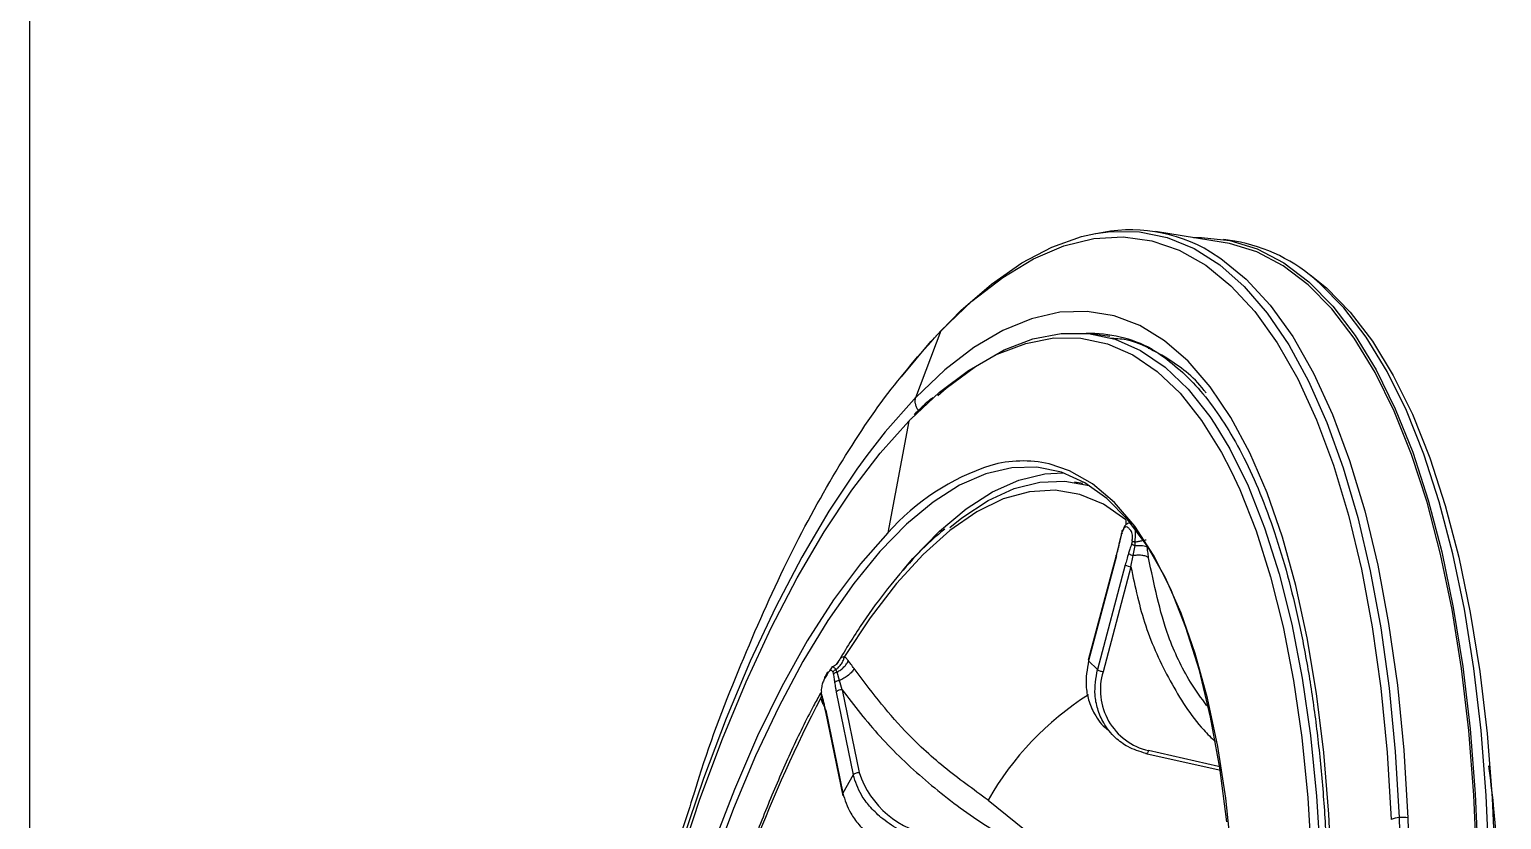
# Model space of a CAD drawing. Extents: x 526 to 610, y 679 to 808.
# Drawn here: x 596.641 to 600.386, y 742.575 to 744.584 of the extents above; entities that cross this region are included whole.
import ezdxf

# ---------------------------------------------------------------- set-up
doc = ezdxf.new("R2010")
doc.units = 0
doc.header["$MEASUREMENT"] = 0
doc.layers.add('1', color=4, linetype='Continuous')

# ---------------------------------------------------------------- blocks, each defined once
blk = doc.blocks.new('JETSETTER LX')
at = {"layer": '1', "color": 3, "linetype": 'Continuous', "lineweight": 25}
for p, q in [((73.5504, 47.1653), (73.378, 47.1928)), ((73.5798, 47.1685), (73.5516, 47.173)), ((72.7688, 46.7714), (72.833, 46.9416)), ((73.2625, 46.9259), (73.2187, 46.932)), ((72.7511, 46.7112), (72.6977, 46.4271)), ((73.1933, 46.5525), (73.1728, 46.5558)), ((73.2938, 46.433), (73.2916, 46.4253)), ((73.2858, 46.3998), (73.2786, 46.3702)), ((73.2917, 46.4255), (73.2857, 46.3995)), ((73.3214, 46.3692), (73.3263, 46.3946)), ((73.3263, 46.3946), (73.3268, 46.404)), ((73.2784, 46.3698), (73.2074, 46.103)), ((73.279, 46.3685), (73.2081, 46.1019)), ((73.3159, 46.3406), (73.3214, 46.3692)), ((73.3016, 46.346), (73.2307, 46.0795)), ((73.3159, 46.3406), (73.245, 46.0741)), ((73.2307, 46.0795), (73.2081, 46.1019)), ((72.5437, 46.0717), (72.5379, 46.0615)), ((72.5688, 46.0733), (72.5655, 46.0795)), ((72.5748, 46.0519), (72.5688, 46.0733)), ((72.5286, 46.0171), (72.5269, 46.0074)), ((72.5276, 46.019), (72.5288, 46.0118)), ((72.5664, 46.0222), (72.6097, 45.8116)), ((72.5814, 46.0282), (72.5748, 46.0519)), ((72.5814, 46.0282), (72.6246, 45.8176)), ((72.5308, 46.0102), (72.5269, 46.0074)), ((72.5288, 46.0119), (72.5339, 45.993)), ((72.5333, 45.9906), (72.5354, 45.9868)), ((72.5338, 45.9932), (72.5392, 45.971)), ((72.539, 45.9718), (72.5828, 45.7585)), ((72.5397, 45.9759), (72.583, 45.7652)), ((73.2572, 45.9261), (73.2686, 45.9144)), ((73.5389, 45.8335), (73.3606, 45.8736)), ((73.3535, 45.8664), (73.5402, 45.8244)), ((72.6097, 45.8116), (72.583, 45.7652)), ((72.9525, 45.7477), (73.1357, 45.6002))]:
    blk.add_line(p, q, dxfattribs=at)
at = {"layer": '1', "color": 3, "linetype": 'Continuous', "lineweight": 25, "flags": 128}
for points in [[(72.7321, 46.8232), (72.8073, 46.9136), (72.8841, 46.9928), (72.9613, 47.0594), (73.0383, 47.113), (73.1149, 47.1532), (73.1906, 47.1799), (73.2256, 47.1877)], [(72.833, 46.9416), (72.9114, 47.0157), (72.9898, 47.0763), (73.068, 47.1233), (73.1454, 47.1562), (73.2216, 47.1749), (73.2962, 47.1794), (73.3688, 47.1696), (73.4389, 47.1455), (73.5063, 47.1072), (73.5704, 47.0551), (73.6309, 46.9894), (73.6876, 46.9104), (73.74, 46.8186), (73.7879, 46.7145), (73.831, 46.5987), (73.8692, 46.4718), (73.902, 46.3346), (73.9295, 46.1878), (73.9514, 46.0322), (73.9676, 45.8688), (73.978, 45.6983)], [(73.2256, 47.1877), (73.265, 47.193), (73.3376, 47.1923), (73.4082, 47.1779), (73.4764, 47.1498), (73.5417, 47.1082), (73.6038, 47.0534), (73.6624, 46.9855), (73.7172, 46.905), (73.7679, 46.8123), (73.8142, 46.7079), (73.8559, 46.5924), (73.8927, 46.4663), (73.9245, 46.3304), (73.9511, 46.1853), (73.9723, 46.0319), (73.988, 45.8709), (73.9982, 45.7033)], [(73.4747, 47.1774), (73.4954, 47.1777), (73.5675, 47.1701), (73.6373, 47.1488), (73.7044, 47.1137), (73.7685, 47.0652), (73.8293, 47.0035), (73.8863, 46.9288), (73.9394, 46.8417), (73.9882, 46.7426), (74.0325, 46.6319), (74.072, 46.5104), (74.1065, 46.3786), (74.1358, 46.2372), (74.1598, 46.0871), (74.1784, 45.9289), (74.1915, 45.7636), (74.1989, 45.592)], [(74.1957, 45.589), (74.1883, 45.7601), (74.1753, 45.9249), (74.1568, 46.0826), (74.1328, 46.2323), (74.1036, 46.3732), (74.0692, 46.5046), (74.0298, 46.6258), (73.9856, 46.7361), (73.937, 46.835), (73.8841, 46.9218), (73.8272, 46.9962), (73.7666, 47.0578), (73.7027, 47.1061), (73.6358, 47.1411), (73.5662, 47.1624), (73.5504, 47.1653)], [(73.5185, 47.141), (73.5443, 47.1244), (73.609, 47.0718), (73.6701, 47.0055), (73.7273, 46.9258), (73.7802, 46.8332), (73.8285, 46.7281), (73.872, 46.6113), (73.9105, 46.4833), (73.9437, 46.3448), (73.9714, 46.1967), (73.9935, 46.0397), (74.0098, 45.8748), (74.0203, 45.7028)], [(73.7718, 47.0829), (73.813, 47.05), (73.8735, 46.9884), (73.9304, 46.914), (73.9833, 46.8272), (74.0319, 46.7284), (74.0761, 46.6181), (74.1154, 46.4969), (74.1498, 46.3655), (74.1791, 46.2246), (74.203, 46.0749), (74.2216, 45.9173), (74.2345, 45.7525), (74.2419, 45.5814)], [(74.227, 45.5875), (74.2196, 45.7591), (74.2066, 45.9244), (74.188, 46.0826), (74.164, 46.2327), (74.1346, 46.3741), (74.1001, 46.5059), (74.0606, 46.6274), (74.0164, 46.7381), (73.9676, 46.8372), (73.9145, 46.9243), (73.8574, 46.999), (73.7967, 47.0607), (73.7926, 47.0643)], [(73.8268, 45.5481), (73.8196, 45.7116), (73.8067, 45.8687), (73.7883, 46.0186), (73.7645, 46.1604), (73.7354, 46.2933), (73.7012, 46.4164), (73.6621, 46.5291), (73.6183, 46.6307), (73.5701, 46.7206), (73.5177, 46.7982), (73.4615, 46.8632), (73.4017, 46.9152), (73.3388, 46.9538), (73.2731, 46.9788), (73.205, 46.9901), (73.1349, 46.9876), (73.0632, 46.9713), (72.9903, 46.9413), (72.9167, 46.8978), (72.8427, 46.841), (72.7688, 46.7714)], [(72.7558, 46.7161), (72.8293, 46.7844), (72.9029, 46.8395), (72.976, 46.881), (73.0484, 46.9087), (73.1195, 46.9225), (73.1888, 46.9222), (73.256, 46.9079), (73.3207, 46.8795), (73.3824, 46.8374), (73.4408, 46.7818), (73.4955, 46.713), (73.5462, 46.6314), (73.5709, 46.5839)], [(72.8249, 46.7763), (72.8462, 46.7947), (72.9202, 46.8501), (72.9938, 46.8919), (73.0666, 46.9198), (73.1381, 46.9337), (73.2078, 46.9334), (73.2755, 46.919), (73.3405, 46.8905), (73.4026, 46.8481), (73.4613, 46.7921), (73.5164, 46.7229), (73.5296, 46.7035)], [(72.7642, 46.7665), (72.6909, 46.6836), (72.6444, 46.624)], [(71.9159, 43.5168), (71.9062, 43.6766), (71.9022, 43.8424), (71.904, 44.013), (71.9116, 44.1874), (71.9249, 44.3646), (71.9437, 44.5435), (71.9682, 44.7229), (71.9979, 44.9018), (72.0329, 45.0791), (72.0728, 45.2536), (72.1174, 45.4243), (72.1665, 45.5902), (72.2197, 45.7502), (72.2768, 45.9034), (72.3373, 46.0487), (72.4009, 46.1854), (72.4672, 46.3125), (72.5358, 46.4294), (72.6063, 46.5352), (72.6782, 46.6293), (72.7511, 46.7112)], [(73.5296, 46.7035), (73.5674, 46.6408), (73.614, 46.5464), (73.656, 46.4402), (73.693, 46.3229), (73.725, 46.1952), (73.7516, 46.0579), (73.7727, 45.9118), (73.7882, 45.7579), (73.7979, 45.5971), (73.8019, 45.4303), (73.8001, 45.2587), (73.7925, 45.0832), (73.7792, 44.9049), (73.7602, 44.7249), (73.7356, 44.5444), (73.7057, 44.3644), (73.6705, 44.1861), (73.6303, 44.0105), (73.5854, 43.8388), (73.536, 43.6719), (73.4825, 43.5109)], [(72.6444, 46.624), (72.6186, 46.5886), (72.5477, 46.4822), (72.4787, 46.365), (72.4119, 46.2376), (72.3478, 46.1008), (72.2866, 45.9555), (72.2288, 45.8024), (72.1747, 45.6424), (72.1247, 45.4766), (72.0789, 45.3058), (72.0377, 45.131), (72.0013, 44.9533), (71.97, 44.7738), (71.9439, 44.5934), (71.9231, 44.4133), (71.9078, 44.2344), (71.8981, 44.0579), (71.8941, 43.8847), (71.8957, 43.7159), (71.9029, 43.5524)], [(73.5721, 45.6125), (73.5571, 45.7523), (73.5366, 45.8842), (73.5107, 46.0072), (73.4796, 46.1205), (73.4435, 46.2231), (73.4027, 46.3144), (73.3574, 46.3937), (73.3081, 46.4604), (73.2549, 46.5141), (73.1984, 46.5544), (73.139, 46.581), (73.077, 46.5936), (73.0129, 46.5923), (72.9472, 46.577), (72.8803, 46.5479), (72.8127, 46.505), (72.745, 46.4488), (72.6775, 46.3797), (72.6108, 46.2981), (72.5453, 46.2046), (72.4816, 46.1), (72.42, 45.9848), (72.3611, 45.8601), (72.3052, 45.7266), (72.2528, 45.5854)], [(72.7348, 46.3309), (72.7612, 46.3617), (72.8287, 46.4314), (72.8965, 46.4881), (72.9642, 46.5314), (73.0312, 46.561), (73.097, 46.5767), (73.1439, 46.5793)], [(73.5601, 45.6925), (73.5422, 45.8297), (73.5187, 45.9583), (73.4899, 46.0775), (73.4559, 46.1864), (73.417, 46.2841), (73.3735, 46.3701), (73.3257, 46.4436), (73.2739, 46.5042), (73.2185, 46.5514), (73.1599, 46.5848), (73.1083, 46.6022)], [(73.5709, 46.5839), (73.5925, 46.5375), (73.6342, 46.432), (73.6711, 46.3154), (73.7028, 46.1884), (73.7292, 46.052), (73.7502, 45.9068), (73.7656, 45.7538), (73.7753, 45.594), (73.7793, 45.4282), (73.7775, 45.2576), (73.7699, 45.0831), (73.7567, 44.9059), (73.7378, 44.7271), (73.7134, 44.5477), (73.6836, 44.3688), (73.6487, 44.1915), (73.6087, 44.017), (73.5641, 43.8463), (73.515, 43.6804), (73.4618, 43.5204)], [(72.855, 46.441), (72.8857, 46.4654), (72.9526, 46.5092), (73.019, 46.5395), (73.0842, 46.556), (73.1478, 46.5586), (73.2094, 46.5474), (73.2107, 46.547)], [(73.303, 46.4602), (73.2458, 46.4997), (73.1856, 46.5248), (73.1228, 46.5355), (73.0578, 46.5316), (72.9913, 46.5132), (72.9236, 46.4803), (72.8554, 46.4333), (72.7871, 46.3724), (72.7193, 46.2983), (72.6525, 46.2113), (72.5872, 46.1123)], [(72.6977, 46.4271), (72.6281, 46.3483), (72.5597, 46.2565), (72.4928, 46.1524), (72.4281, 46.0368), (72.3661, 45.9107), (72.3072, 45.7749), (72.2518, 45.6306), (72.2004, 45.4787), (72.1533, 45.3205), (72.111, 45.1572), (72.0738, 44.99), (72.0419, 44.8202), (72.0155, 44.649), (71.995, 44.4778), (71.9803, 44.3079), (71.9718, 44.1406), (71.9693, 43.9771), (71.9729, 43.8187)], [(73.279, 46.3685), (73.2785, 46.3692), (73.2784, 46.3698), (73.2786, 46.3702)], [(73.9982, 45.7033), (74.0027, 45.5298), (74.0016, 45.3515), (73.9949, 45.1693), (73.9827, 44.9842), (73.9648, 44.7971), (73.9416, 44.609), (73.913, 44.421), (73.8793, 44.234), (73.8406, 44.0491), (73.7971, 43.8673), (73.7491, 43.6894), (73.6968, 43.5165)], [(74.0203, 45.7028), (74.0249, 45.5247), (74.0236, 45.3416), (74.0164, 45.1544), (74.0033, 44.9641), (73.9844, 44.7719), (73.9598, 44.5789), (73.9297, 44.386), (73.8942, 44.1945), (73.8534, 44.0053), (73.8077, 43.8194), (73.7574, 43.6381), (73.7025, 43.4622), (73.6436, 43.2928), (73.5809, 43.1307), (73.5147, 42.977), (73.4455, 42.8324), (73.3736, 42.6978), (73.2994, 42.5739), (73.2234, 42.4614), (73.1459, 42.361), (73.0674, 42.2732)]]:
    blk.add_lwpolyline(points, dxfattribs=at)
at = {"layer": '1', "color": 3, "linetype": 'Continuous', "lineweight": 25}
for centre, radius, start, end in [((73.3162, 46.8063), 0.391, 58.8492, 103.2435), ((73.5077, 46.7521), 0.4226, 47.6206, 80.1838), ((73.2097, 46.5926), 0.3414, 61.9574, 91.2246), ((73.6593, 45.9083), 1.2401, 135.894, 136.2043), ((73.6016, 45.8869), 1.1844, 135.5647, 135.8935), ((73.1421, 46.0339), 0.5934, 107.93, 138.4905), ((73.0412, 46.3068), 0.3029, 77.2188, 105.6721), ((73.3199, 46.3727), 0.0324, 235.687, 262.9619), ((73.3963, 46.0277), 0.1582, 162.9578, 256.9624), ((72.5789, 46.013), 0.0154, 80.5132, 143.5751), ((75.6982, 44.3567), 3.5752, 152.5026, 165.719), ((73.6127, 45.3727), 0.7593, 122.2377, 150.4006), ((72.5447, 45.9729), 0.0058, 148.2107, 190.4068), ((72.849, 45.8916), 0.2362, 198.2611, 261.6831), ((74.0047, 45.6335), 0.07, 95.3263, 112.3714), ((74.0074, 45.6183), 0.0855, 81.2983, 96.1938)]:
    blk.add_arc(centre, radius, start, end, dxfattribs=at)
for points, knots in [([(70.5144, 54.8504), (70.5144, 54.8251), (70.5144, 54.7747), (70.5144, 54.6988), (70.5144, 54.6229), (70.5144, 54.547), (70.5144, 54.471), (70.5144, 54.395), (70.5144, 54.319), (70.5144, 54.2429), (70.5144, 54.1667), (70.5144, 54.0905), (70.5144, 54.0142), (70.5144, 53.9379), (70.5144, 53.8616), (70.5144, 53.7852), (70.5144, 53.7087), (70.5144, 53.6322), (70.5144, 53.5556), (70.5144, 53.3866), (70.5144, 53.1247), (70.5144, 52.7682), (70.5144, 52.411), (70.5144, 51.9293), (70.5144, 51.3204), (70.5144, 50.578), (70.5144, 49.8296), (70.5144, 49.2003), (70.5144, 48.6959), (70.5145, 48.3164), (70.5144, 47.9368), (70.5144, 47.4313), (70.5144, 46.7998), (70.5144, 46.174), (70.5144, 45.677), (70.5144, 45.3068), (70.5144, 44.9368), (70.5144, 44.6432), (70.5144, 44.425), (70.5144, 44.2814), (70.5144, 44.1379), (70.5144, 43.9945), (70.5144, 43.851), (70.5144, 43.7076), (70.5144, 43.5643), (70.5144, 43.421), (70.5144, 43.2777), (70.5144, 43.1825), (70.5144, 43.1348)], [0, 0, 0, 0, 0.006979, 0.013944, 0.020896, 0.027835, 0.034761, 0.041675, 0.048576, 0.055465, 0.062342, 0.069207, 0.076061, 0.082904, 0.089736, 0.096558, 0.103369, 0.11017, 0.116961, 0.123743, 0.155046, 0.186116, 0.216979, 0.247664, 0.310063, 0.371883, 0.434303, 0.496536, 0.527785, 0.559071, 0.590378, 0.62175, 0.684368, 0.747468, 0.778711, 0.810133, 0.841755, 0.873597, 0.886041, 0.898527, 0.911053, 0.923623, 0.936237, 0.948895, 0.9616, 0.974352, 0.987151, 1, 1, 1, 1]), ([(72.204, 45.761), (72.2085, 45.776), (72.2442, 45.8934), (72.3231, 46.0948), (72.4392, 46.3579), (72.5651, 46.5886), (72.6968, 46.7891), (72.7876, 46.8908), (72.833, 46.9416)], [0, 0, 0, 0, 0.0284638, 0.2227711, 0.4170783, 0.6113855, 0.8056928, 1, 1, 1, 1]), ([(73.5076, 46.7822), (73.5059, 46.7844), (73.4756, 46.8255), (73.4074, 46.8726), (73.3268, 46.9179), (73.276, 46.9208), (73.2619, 46.9216)], [0, 0, 0, 0, 0.024122, 0.433876, 0.84363, 1, 1, 1, 1]), ([(73.3599, 46.8968), (73.3618, 46.896), (73.3827, 46.8872), (73.421, 46.8588), (73.4741, 46.8111), (73.524, 46.7507), (73.5709, 46.6796), (73.6144, 46.5977), (73.6544, 46.5052), (73.6905, 46.4027), (73.7226, 46.2906), (73.7504, 46.1695), (73.7736, 46.04), (73.7922, 45.9029), (73.806, 45.7589), (73.8149, 45.6087), (73.8189, 45.4533), (73.8178, 45.2934), (73.8118, 45.1299), (73.8007, 44.9637), (73.7847, 44.7957), (73.7639, 44.6267), (73.7384, 44.4578), (73.7082, 44.2898), (73.6736, 44.1236), (73.6348, 43.9601), (73.5919, 43.8002), (73.5453, 43.6448), (73.4951, 43.4946), (73.4416, 43.3505), (73.3852, 43.2133), (73.3261, 43.0837), (73.2648, 42.9625), (73.2015, 42.8502), (73.1367, 42.7475), (73.0708, 42.6551), (73.0114, 42.5816), (72.9741, 42.5418), (72.959, 42.5258)], [0, 0, 0, 0, 0.002926, 0.032752, 0.062001, 0.090836, 0.119454, 0.147987, 0.176507, 0.205042, 0.233611, 0.262219, 0.290866, 0.319547, 0.348257, 0.376991, 0.405746, 0.434517, 0.4633, 0.492094, 0.520895, 0.549702, 0.578511, 0.607322, 0.636131, 0.664937, 0.693737, 0.72253, 0.751312, 0.78008, 0.808832, 0.837564, 0.866272, 0.894949, 0.923592, 0.952194, 0.980753, 1, 1, 1, 1]), ([(72.8124, 46.7714), (72.802, 46.7626), (72.7861, 46.7492), (72.7703, 46.7331), (72.7649, 46.7276)], [0, 0, 0, 0, 0.654407, 1, 1, 1, 1]), ([(72.7755, 46.7382), (72.7754, 46.7384), (72.7732, 46.7409), (72.7705, 46.7467), (72.7677, 46.7551), (72.767, 46.7636), (72.7682, 46.7688), (72.7688, 46.7714)], [0, 0, 0, 0, 0.017502, 0.263127, 0.508751, 0.754376, 1, 1, 1, 1]), ([(72.8424, 46.4363), (72.8337, 46.4293), (72.8035, 46.4051), (72.7522, 46.3517), (72.689, 46.2765), (72.6272, 46.1911), (72.5875, 46.1261), (72.5678, 46.0939)], [0, 0, 0, 0, 0.091852, 0.319593, 0.547505, 0.775291, 1, 1, 1, 1]), ([(73.2923, 46.4242), (73.2926, 46.4255), (73.2931, 46.4277), (73.2938, 46.4298), (73.2941, 46.4307)], [0, 0, 0, 0, 0.5597731, 1, 1, 1, 1]), ([(73.2941, 46.4307), (73.2939, 46.4312), (73.2935, 46.4321), (73.2939, 46.4336), (73.2952, 46.4342), (73.296, 46.4345)], [0, 0, 0, 0, 0.27723, 0.562127, 1, 1, 1, 1]), ([(73.3091, 46.4397), (73.3076, 46.4408), (73.3048, 46.4429), (73.3003, 46.4413), (73.2966, 46.4368), (73.2949, 46.4327), (73.2941, 46.4307)], [0, 0, 0, 0, 0.333507, 0.622395, 0.821331, 1, 1, 1, 1]), ([(73.3186, 46.4489), (73.317, 46.45), (73.3139, 46.4522), (73.3071, 46.4511), (73.2997, 46.4455), (73.2972, 46.4382), (73.296, 46.4345)], [0, 0, 0, 0, 0.229208, 0.473255, 0.730955, 1, 1, 1, 1]), ([(73.303, 46.4602), (73.3029, 46.4575), (73.3026, 46.4537), (73.3027, 46.4493), (73.3028, 46.448)], [0, 0, 0, 0, 0.699521, 1, 1, 1, 1]), ([(73.3141, 46.4348), (73.3131, 46.4358), (73.3115, 46.4374), (73.3098, 46.439), (73.3091, 46.4397)], [0, 0, 0, 0, 0.56, 1, 1, 1, 1]), ([(73.319, 46.4061), (73.3193, 46.4081), (73.32, 46.4123), (73.32, 46.4187), (73.3192, 46.4252), (73.3172, 46.431), (73.3152, 46.4335), (73.3141, 46.4348)], [0, 0, 0, 0, 0.14944, 0.31246, 0.494168, 0.732247, 1, 1, 1, 1]), ([(73.3268, 46.404), (73.3269, 46.4089), (73.3272, 46.4185), (73.328, 46.4307), (73.327, 46.4393), (73.3247, 46.4425), (73.3235, 46.444)], [0, 0, 0, 0, 0.2703, 0.528504, 0.772271, 1, 1, 1, 1]), ([(73.279, 46.3685), (73.2804, 46.3741), (73.283, 46.384), (73.2853, 46.3941), (73.2864, 46.3986)], [0, 0, 0, 0, 0.559967, 1, 1, 1, 1]), ([(73.2864, 46.3986), (73.2875, 46.4034), (73.2894, 46.412), (73.2914, 46.4205), (73.2923, 46.4242)], [0, 0, 0, 0, 0.559999, 1, 1, 1, 1]), ([(73.2923, 46.4242), (73.292, 46.4245), (73.2914, 46.425), (73.2916, 46.4255), (73.2926, 46.4258), (73.2939, 46.4258), (73.2945, 46.4258)], [0, 0, 0, 0, 0.245331, 0.5, 0.754669, 1, 1, 1, 1]), ([(73.3174, 46.3995), (73.316, 46.3949), (73.3136, 46.3868), (73.3111, 46.3787), (73.31, 46.3751)], [0, 0, 0, 0, 0.559999, 1, 1, 1, 1]), ([(73.319, 46.4061), (73.3188, 46.4049), (73.3183, 46.4026), (73.3177, 46.4005), (73.3174, 46.3995)], [0, 0, 0, 0, 0.559778, 1, 1, 1, 1]), ([(73.3174, 46.3995), (73.3178, 46.3991), (73.3186, 46.3982), (73.3207, 46.3969), (73.3233, 46.3956), (73.3253, 46.3949), (73.3263, 46.3946)], [0, 0, 0, 0, 0.245349, 0.5, 0.754651, 1, 1, 1, 1]), ([(73.319, 46.4061), (73.3194, 46.406), (73.3202, 46.4057), (73.322, 46.4051), (73.3243, 46.4046), (73.326, 46.4042), (73.3268, 46.404)], [0, 0, 0, 0, 0.246536, 0.5, 0.753464, 1, 1, 1, 1]), ([(73.3263, 46.3946), (73.3297, 46.3948), (73.3367, 46.3952), (73.3458, 46.3947), (73.353, 46.3935), (73.3557, 46.3921), (73.357, 46.3914)], [0, 0, 0, 0, 0.249818, 0.506113, 0.759177, 1, 1, 1, 1]), ([(73.3268, 46.404), (73.33, 46.4046), (73.3365, 46.4059), (73.3446, 46.4075), (73.351, 46.4088), (73.3532, 46.4093), (73.3543, 46.4095)], [0, 0, 0, 0, 0.2495818, 0.5052984, 0.7582266, 1, 1, 1, 1]), ([(73.3609, 46.3638), (73.3602, 46.3689), (73.359, 46.3779), (73.3578, 46.3872), (73.3572, 46.3913)], [0, 0, 0, 0, 0.559326, 1, 1, 1, 1]), ([(73.31, 46.3751), (73.3084, 46.3697), (73.3055, 46.3602), (73.3028, 46.3503), (73.3016, 46.346)], [0, 0, 0, 0, 0.559967, 1, 1, 1, 1]), ([(73.31, 46.3751), (73.3105, 46.3746), (73.3114, 46.3735), (73.3143, 46.3718), (73.3177, 46.3702), (73.3202, 46.3695), (73.3214, 46.3692)], [0, 0, 0, 0, 0.243098, 0.5, 0.756902, 1, 1, 1, 1]), ([(73.3609, 46.3638), (73.3593, 46.365), (73.356, 46.3674), (73.3466, 46.3697), (73.3347, 46.3705), (73.3258, 46.3696), (73.3214, 46.3692)], [0, 0, 0, 0, 0.233407, 0.486538, 0.746962, 1, 1, 1, 1]), ([(73.5091, 45.9873), (73.4948, 46.0071), (73.4553, 46.0616), (73.3973, 46.1854), (73.3747, 46.2962), (73.3609, 46.3638)], [0, 0, 0, 0, 0.181783, 0.500229, 1, 1, 1, 1]), ([(73.3159, 46.3406), (73.3266, 46.2898), (73.348, 46.1883), (73.4132, 46.0497), (73.4745, 45.951), (73.5205, 45.9059), (73.5304, 45.8961)], [0, 0, 0, 0, 0.305169, 0.610359, 0.91555, 1, 1, 1, 1]), ([(72.5705, 46.0985), (72.5686, 46.0959), (72.5647, 46.0904), (72.5579, 46.0866), (72.5545, 46.0846)], [0, 0, 0, 0, 0.4859635, 1, 1, 1, 1]), ([(72.5655, 46.0795), (72.5682, 46.0816), (72.5735, 46.0858), (72.58, 46.0941), (72.5849, 46.1032), (72.5865, 46.1093), (72.5872, 46.1123)], [0, 0, 0, 0, 0.249554, 0.505269, 0.758211, 1, 1, 1, 1]), ([(72.5872, 46.1123), (72.5847, 46.1117), (72.579, 46.1103), (72.5741, 46.1047), (72.57, 46.0973), (72.568, 46.0937)], [0, 0, 0, 0, 0.289342, 0.653429, 1, 1, 1, 1]), ([(72.5688, 46.0733), (72.5718, 46.075), (72.578, 46.0786), (72.5862, 46.0859), (72.593, 46.0937), (72.5957, 46.099), (72.597, 46.1016)], [0, 0, 0, 0, 0.249818, 0.506113, 0.759177, 1, 1, 1, 1]), ([(72.5972, 46.1021), (72.5954, 46.1043), (72.5922, 46.1082), (72.5887, 46.111), (72.5872, 46.1123)], [0, 0, 0, 0, 0.560525, 1, 1, 1, 1]), ([(72.597, 46.1016), (72.597, 46.1017), (72.5971, 46.1018), (72.5972, 46.102), (72.5972, 46.1021)], [0, 0, 0, 0, 0.560671, 1, 1, 1, 1]), ([(72.6118, 46.0818), (72.6091, 46.0857), (72.6043, 46.0927), (72.5994, 46.0992), (72.5972, 46.1021)], [0, 0, 0, 0, 0.559328, 1, 1, 1, 1]), ([(73.2081, 46.1019), (73.2044, 46.0804), (73.1987, 46.0465), (73.2074, 46.001), (73.224, 45.9629), (73.242, 45.9367), (73.2569, 45.9267), (73.2578, 45.926)], [0, 0, 0, 0, 0.320429, 0.506836, 0.710294, 0.981052, 1, 1, 1, 1]), ([(72.5372, 46.0572), (72.5356, 46.054), (72.5325, 46.0481), (72.5295, 46.0377), (72.5282, 46.0287), (72.5284, 46.0241), (72.5285, 46.0219)], [0, 0, 0, 0, 0.333507, 0.622395, 0.821331, 1, 1, 1, 1]), ([(72.5372, 46.0572), (72.5371, 46.058), (72.5369, 46.0598), (72.5376, 46.0611), (72.538, 46.0618)], [0, 0, 0, 0, 0.488861, 1, 1, 1, 1]), ([(72.543, 46.0673), (72.5419, 46.0654), (72.54, 46.0621), (72.538, 46.0587), (72.5372, 46.0572)], [0, 0, 0, 0, 0.5599998, 1, 1, 1, 1]), ([(72.543, 46.0673), (72.5429, 46.0682), (72.5427, 46.0699), (72.5437, 46.072), (72.5455, 46.0737), (72.5472, 46.0742), (72.5481, 46.0744)], [0, 0, 0, 0, 0.244427, 0.5, 0.755573, 1, 1, 1, 1]), ([(72.5578, 46.0729), (72.5573, 46.074), (72.5563, 46.0763), (72.5539, 46.0776), (72.5508, 46.0771), (72.547, 46.0737), (72.5444, 46.0695), (72.543, 46.0673)], [0, 0, 0, 0, 0.14944, 0.31246, 0.494168, 0.732247, 1, 1, 1, 1]), ([(72.5655, 46.0795), (72.5637, 46.0817), (72.5601, 46.0861), (72.5564, 46.0863), (72.5526, 46.0821), (72.5496, 46.0769), (72.5481, 46.0744)], [0, 0, 0, 0, 0.2703, 0.528504, 0.772271, 1, 1, 1, 1]), ([(72.5578, 46.0729), (72.5582, 46.0736), (72.5589, 46.075), (72.5608, 46.0769), (72.563, 46.0785), (72.5647, 46.0792), (72.5655, 46.0795)], [0, 0, 0, 0, 0.246536, 0.5, 0.753464, 1, 1, 1, 1]), ([(72.5578, 46.0729), (72.5581, 46.072), (72.5586, 46.0705), (72.5589, 46.0687), (72.559, 46.068)], [0, 0, 0, 0, 0.559778, 1, 1, 1, 1]), ([(72.559, 46.068), (72.5595, 46.0686), (72.5605, 46.0698), (72.5628, 46.0714), (72.5657, 46.0726), (72.5678, 46.0731), (72.5688, 46.0733)], [0, 0, 0, 0, 0.245349, 0.5, 0.754651, 1, 1, 1, 1]), ([(72.559, 46.068), (72.5596, 46.064), (72.5607, 46.0569), (72.5618, 46.0497), (72.5622, 46.0466)], [0, 0, 0, 0, 0.5599989, 1, 1, 1, 1]), ([(72.6118, 46.0818), (72.6101, 46.0791), (72.6065, 46.0734), (72.5974, 46.0647), (72.5863, 46.0569), (72.5786, 46.0536), (72.5748, 46.0519)], [0, 0, 0, 0, 0.233408, 0.486539, 0.746962, 1, 1, 1, 1]), ([(72.9525, 45.7477), (72.9146, 45.7751), (72.8389, 45.8298), (72.7187, 45.9404), (72.6523, 46.0282), (72.6118, 46.0818)], [0, 0, 0, 0, 0.280166, 0.560322, 1, 1, 1, 1]), ([(73.3535, 45.8664), (73.3379, 45.8712), (73.3097, 45.88), (73.2732, 45.9072), (73.2466, 45.9401), (73.2305, 45.9782), (73.2214, 46.0239), (73.2271, 46.058), (73.2307, 46.0795)], [0, 0, 0, 0, 0.176664, 0.320153, 0.500148, 0.642587, 0.773522, 1, 1, 1, 1]), ([(72.5264, 46.0194), (72.5205, 46.0088), (72.4951, 45.9636), (72.4525, 45.8746), (72.3989, 45.7534), (72.3485, 45.6243), (72.3014, 45.4892), (72.2617, 45.3616), (72.2389, 45.2781), (72.2293, 45.2431)], [0, 0, 0, 0, 0.0504166, 0.2164825, 0.3824391, 0.5483062, 0.7141018, 0.8798415, 1, 1, 1, 1]), ([(72.5285, 46.0219), (72.5282, 46.0214), (72.5275, 46.0204), (72.5276, 46.0194), (72.5276, 46.019)], [0, 0, 0, 0, 0.557527, 1, 1, 1, 1]), ([(72.5294, 46.0165), (72.5292, 46.0174), (72.5288, 46.0191), (72.5286, 46.021), (72.5285, 46.0219)], [0, 0, 0, 0, 0.559773, 1, 1, 1, 1]), ([(72.5294, 46.0165), (72.5291, 46.0157), (72.5285, 46.0142), (72.5287, 46.0119), (72.5296, 46.0097), (72.5308, 46.0086), (72.5314, 46.0081)], [0, 0, 0, 0, 0.245331, 0.5, 0.754669, 1, 1, 1, 1]), ([(72.5344, 45.9983), (72.5334, 46.0016), (72.5318, 46.0077), (72.5302, 46.0138), (72.5294, 46.0165)], [0, 0, 0, 0, 0.559999, 1, 1, 1, 1]), ([(72.5622, 46.0466), (72.5628, 46.0473), (72.5641, 46.0488), (72.5672, 46.0505), (72.5709, 46.0517), (72.5735, 46.0518), (72.5748, 46.0519)], [0, 0, 0, 0, 0.243098, 0.5, 0.756902, 1, 1, 1, 1]), ([(72.5622, 46.0466), (72.5629, 46.0419), (72.5642, 46.0335), (72.5658, 46.0256), (72.5664, 46.0222)], [0, 0, 0, 0, 0.559967, 1, 1, 1, 1]), ([(72.5814, 46.0282), (72.6123, 45.988), (72.674, 45.9075), (72.7912, 45.7966), (72.9219, 45.6953), (73.019, 45.6399), (73.0675, 45.6122)], [0, 0, 0, 0, 0.249991, 0.5, 0.750009, 1, 1, 1, 1]), ([(72.5333, 45.9906), (72.5319, 45.9936), (72.5295, 45.999), (72.5277, 46.0048), (72.5269, 46.0074)], [0, 0, 0, 0, 0.562015, 1, 1, 1, 1]), ([(72.5397, 45.9759), (72.5388, 45.9802), (72.5371, 45.9879), (72.5352, 45.9951), (72.5344, 45.9983)], [0, 0, 0, 0, 0.5599672, 1, 1, 1, 1]), ([(73.8029, 43.1047), (73.8191, 43.1405), (73.855, 43.2195), (73.9071, 43.3507), (73.9595, 43.4957), (74.0083, 43.6465), (74.0534, 43.8022), (74.0945, 43.962), (74.1314, 44.1249), (74.164, 44.2902), (74.1919, 44.4569), (74.2152, 44.6242), (74.2337, 44.7911), (74.2472, 44.9568), (74.2557, 45.1203), (74.2592, 45.2808), (74.2576, 45.4375), (74.2507, 45.5893), (74.2406, 45.7224), (74.2305, 45.8016), (74.2263, 45.8346)], [0, 0, 0, 0, 0.04719, 0.104277, 0.161331, 0.21836, 0.275368, 0.332361, 0.389342, 0.446316, 0.503286, 0.560255, 0.617226, 0.674202, 0.731187, 0.788183, 0.845197, 0.902231, 0.959293, 1, 1, 1, 1]), ([(72.8118, 45.6412), (72.7952, 45.6452), (72.7653, 45.6524), (72.7201, 45.6743), (72.6818, 45.7007), (72.6511, 45.7311), (72.6238, 45.7675), (72.6152, 45.7945), (72.6097, 45.8116)], [0, 0, 0, 0, 0.176664, 0.320153, 0.500148, 0.642586, 0.77352, 1, 1, 1, 1]), ([(72.2035, 45.7611), (72.1859, 45.707), (72.1467, 45.5862), (72.094, 45.3947), (72.0439, 45.1893), (72.0009, 44.9832), (71.9645, 44.7766), (71.9347, 44.5693), (71.9113, 44.361), (71.8949, 44.1517), (71.8852, 43.9558), (71.8847, 43.8306), (71.8844, 43.7748)], [0, 0, 0, 0, 0.085952, 0.191817, 0.296142, 0.399409, 0.502095, 0.604667, 0.707517, 0.811049, 0.915772, 1, 1, 1, 1]), ([(72.583, 45.7652), (72.5884, 45.7481), (72.597, 45.7212), (72.6239, 45.6842), (72.6549, 45.6522), (72.694, 45.6238), (72.7333, 45.6042), (72.7617, 45.5942), (72.7765, 45.5906), (72.7819, 45.5893)], [0, 0, 0, 0, 0.225427, 0.356568, 0.499702, 0.690185, 0.837163, 0.940472, 1, 1, 1, 1])]:
    blk.add_open_spline(points, degree=3, knots=knots, dxfattribs=at)
for points in [[(73.2307, 46.0795), (73.2314, 46.079), (73.2327, 46.078), (73.2363, 46.0764), (73.2406, 46.075), (73.2436, 46.0744), (73.245, 46.0741)], [(73.3606, 45.8736), (73.3601, 45.8722), (73.359, 45.8694), (73.357, 45.8666), (73.355, 45.8653), (73.354, 45.866), (73.3535, 45.8664)], [(72.6097, 45.8116), (72.6104, 45.8125), (72.6119, 45.8145), (72.6158, 45.8166), (72.6203, 45.8179), (72.6232, 45.8177), (72.6246, 45.8176)]]:
    blk.add_open_spline(points, degree=3, dxfattribs=at)

msp = doc.modelspace()

# ---------------------------------------------------------------- block references
at = {"layer": '1'}
msp.add_blockref('JETSETTER LX', (526.127, 696.8772), dxfattribs=at)

doc.saveas('drawing.dxf')
